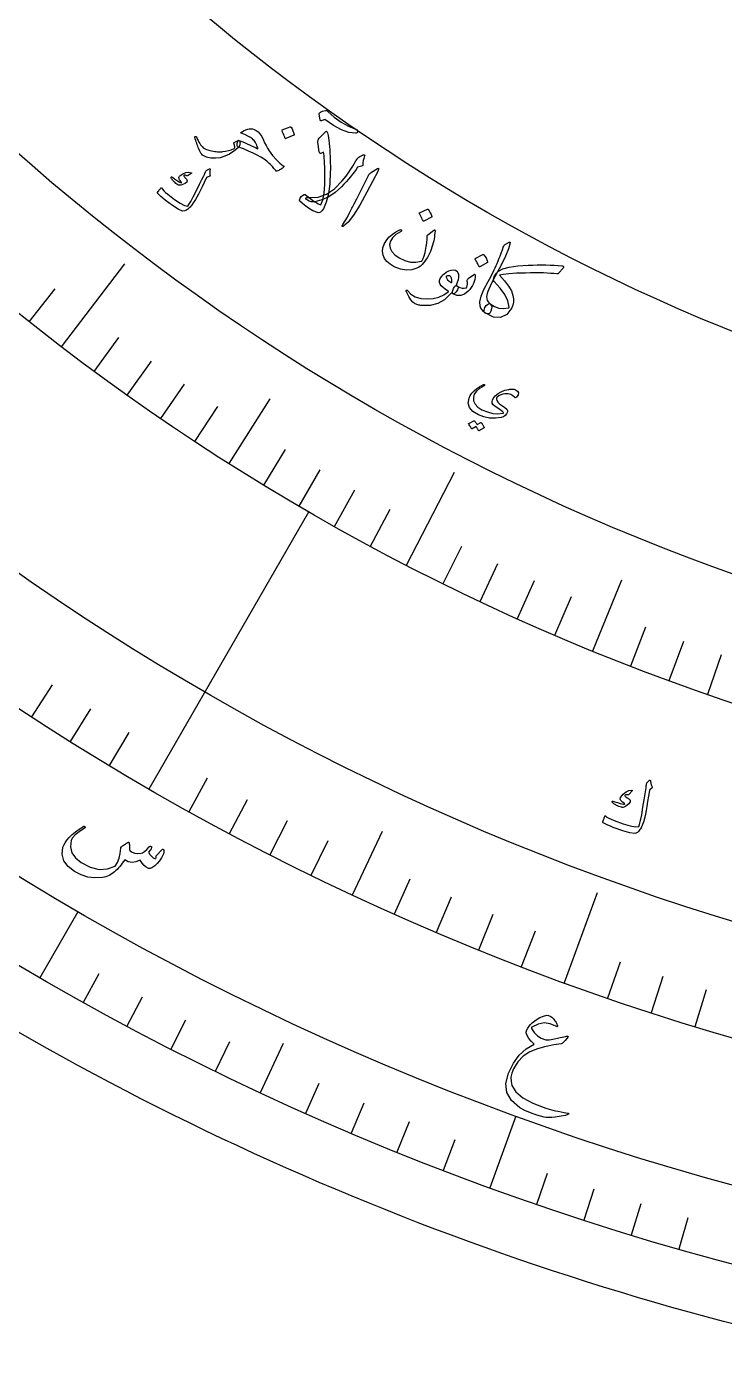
# Model space of a CAD drawing. Header units: millimetres. Extents: x -140 to 140, y -140 to 181.
# Drawn here: x -69.2 to -35.6, y -137.2 to -73 of the extents above; entities that cross this region are included whole.
import ezdxf

# ---------------------------------------------------------------- set-up
doc = ezdxf.new("R2010")
doc.units = ezdxf.units.MM
for name, color, linetype in [('CUT_OUTER', 1, 'Continuous'), ('ENGRAVE', 7, 'Continuous'), ('ENGRAVE_FINE', 8, 'Continuous'), ('TEXT', 5, 'Continuous')]:
    doc.layers.add(name, color=color, linetype=linetype)

msp = doc.modelspace()

# ---------------------------------------------------------------- linework, layer by layer
at = {"layer": 'CUT_OUTER'}
msp.add_lwpolyline([(-34.8499, -135.5931), (-35.6812, -135.3767), (-36.5112, -135.1552), (-37.3398, -134.9286), (-38.167, -134.697), (-38.9928, -134.4603), (-39.8171, -134.2185), (-40.6399, -133.9716), (-41.4611, -133.7198), (-42.2808, -133.4628), (-43.0989, -133.2009), (-43.9154, -132.9339), (-44.7303, -132.662), (-45.5434, -132.385), (-46.3549, -132.1031), (-47.1646, -131.8162), (-47.9725, -131.5243), (-48.7786, -131.2275), (-49.5829, -130.9257), (-50.3853, -130.619), (-51.1858, -130.3074), (-51.9844, -129.9909), (-52.781, -129.6694), (-53.5757, -129.3431), (-54.3683, -129.012), (-55.1589, -128.6759), (-55.9474, -128.3351), (-56.7338, -127.9894), (-57.518, -127.6388), (-58.3001, -127.2835), (-59.08, -126.9234), (-59.8577, -126.5585), (-60.6331, -126.1888), (-61.4063, -125.8144), (-62.1771, -125.4353), (-62.9456, -125.0514), (-63.7117, -124.6628), (-64.4754, -124.2695), (-65.2367, -123.8716), (-65.9955, -123.469), (-66.7519, -123.0617), (-67.5057, -122.6498), (-68.257, -122.2333), (-69.0057, -121.8122), (-69.7519, -121.3865)], dxfattribs=at)
at = {"layer": 'ENGRAVE'}
for points in [[(-67.5711, -88.4412), (-64.5113, -84.4363)], [(-59.4966, -94.063), (-57.5209, -90.9394)], [(-50.9436, -98.9568), (-48.6367, -94.4757)], [(-63.35, -109.7254), (-55.65, -96.3886)], [(-41.9791, -103.0798), (-40.5851, -99.6568)], [(-53.5457, -114.8292), (-52.1139, -111.7586)], [(-43.334, -119.0591), (-41.7538, -114.7177)], [(-68.6, -118.8187), (-66.7625, -115.636)], [(-57.9832, -124.3454), (-56.8739, -121.9664)], [(-46.9252, -128.9258), (-45.6682, -125.4725)]]:
    msp.add_lwpolyline(points, dxfattribs=at)
for radius in [137.2, 137.2, 133.525, 126.7, 126.7, 121.31, 111.3, 111.3, 105.42, 94.5, 94.5]:
    msp.add_circle((0, 0), radius, dxfattribs=at)
at = {"layer": 'ENGRAVE_FINE'}
for points in [[(-69.123, -87.2336), (-67.8709, -85.6535)], [(-65.9975, -89.6215), (-64.8021, -87.9982)], [(-64.4028, -90.7743), (-63.2363, -89.1301)], [(-62.7874, -91.899), (-61.6501, -90.2344)], [(-61.1518, -92.9954), (-60.0442, -91.3109)], [(-57.8222, -95.1014), (-56.7748, -93.3789)], [(-56.1292, -96.1104), (-55.1125, -94.3695)], [(-54.418, -97.0895), (-53.4323, -95.3309)], [(-52.6893, -98.0384), (-51.7349, -96.2626)], [(-49.1814, -99.8443), (-48.2906, -98.0358)], [(-47.4033, -100.7006), (-46.5447, -98.8766)], [(-45.6098, -101.5255), (-44.7837, -99.6866)], [(-43.8016, -102.3187), (-43.0082, -100.4654)], [(-40.1431, -103.8086), (-39.4159, -101.9283)], [(-38.294, -104.5048), (-37.6003, -102.6119)], [(-36.4324, -105.1683), (-35.7725, -103.2634)], [(-69.0058, -106.2596), (-67.9993, -104.7097)], [(-67.1408, -107.4477), (-66.1615, -105.8805)], [(-65.2553, -108.6031), (-64.3035, -107.0191)], [(-61.4254, -110.8143), (-60.5295, -109.198)], [(-59.482, -111.8695), (-58.6145, -110.2378)], [(-57.5206, -112.8905), (-56.6816, -111.2439)], [(-55.5416, -113.8772), (-54.7315, -112.2162)], [(-51.5335, -115.7462), (-50.7819, -114.058)], [(-49.5056, -116.628), (-48.7836, -114.9269)], [(-47.4627, -117.4742), (-46.7704, -115.7608)], [(-45.4052, -118.2846), (-44.743, -116.5594)], [(-41.2495, -119.7972), (-40.6478, -118.0499)], [(-66.5159, -119.9978), (-65.7523, -118.6203)], [(-39.1525, -120.4989), (-38.5814, -118.7413)], [(-64.4115, -121.1404), (-63.6721, -119.7498)], [(-37.0435, -121.1638), (-36.5032, -119.3966)], [(-62.2875, -122.2461), (-61.5725, -120.8428)], [(-60.1445, -123.3145), (-59.4541, -121.8989)], [(-55.8043, -125.3384), (-55.1637, -123.8996)], [(-53.6083, -126.2933), (-52.9929, -124.8435)], [(-51.396, -127.2096), (-50.806, -125.7493)], [(-49.1681, -128.0872), (-48.6037, -126.6168)], [(-44.668, -129.7251), (-44.1552, -128.236)], [(-42.3971, -130.485), (-41.9104, -128.987)], [(-40.1134, -131.205), (-39.6529, -129.6988)], [(-37.8174, -131.8851), (-37.3833, -130.3711)]]:
    msp.add_lwpolyline(points, dxfattribs=at)
at = {"layer": 'TEXT'}
for points in [[(-53.3666, -77.9749), (-53.3333, -77.993), (-53.3119, -78.0166), (-53.3026, -78.0455), (-53.3053, -78.08), (-53.3181, -78.1125), (-53.3392, -78.1357), (-53.3686, -78.1498), (-53.4062, -78.1546), (-53.7231, -78.1109), (-54.077, -77.985), (-54.4673, -77.7762), (-54.8929, -77.484), (-54.9345, -77.5069), (-54.9733, -77.5259), (-55.0094, -77.5409), (-55.0428, -77.5521), (-55.0684, -77.5573), (-55.0875, -77.5553), (-55.1002, -77.5463), (-55.1064, -77.5302), (-55.1505, -77.2193), (-55.1395, -77.1777), (-55.0871, -77.1364), (-54.9934, -77.0955), (-54.8585, -77.0549), (-54.829, -77.054), (-54.799, -77.0622), (-54.7685, -77.0796), (-54.7374, -77.106), (-54.4319, -77.3796), (-54.1013, -77.6158), (-53.7461, -77.8143), (-53.3666, -77.9749)], [(-56.8729, -79.7943), (-56.9093, -79.8233), (-56.9468, -79.8508), (-56.9854, -79.8768), (-57.0251, -79.9013), (-57.066, -79.9238), (-57.1082, -79.9439), (-57.1516, -79.9617), (-57.1963, -79.9771), (-57.2117, -79.9803), (-57.226, -79.9777), (-57.2391, -79.9694), (-57.251, -79.9554), (-57.2752, -79.9231), (-57.3033, -79.8873), (-57.3355, -79.8478), (-57.3716, -79.8047), (-57.412, -79.7585), (-57.4571, -79.7095), (-57.5069, -79.6579), (-57.5612, -79.6037), (-57.6723, -79.5027), (-57.8058, -79.4028), (-57.9617, -79.3038), (-58.1399, -79.2055), (-58.3407, -79.1075), (-58.564, -79.0091), (-58.8099, -78.9101), (-59.0784, -78.8105), (-59.0997, -78.7971), (-59.1112, -78.7666), (-59.1128, -78.7191), (-59.1045, -78.6545), (-59.0916, -78.5927), (-59.0801, -78.5468), (-59.0702, -78.5168), (-59.0619, -78.5027), (-59.0512, -78.4973), (-59.041, -78.4946), (-59.0312, -78.4946), (-59.0219, -78.4971), (-58.8837, -78.5525), (-58.7534, -78.6058), (-58.6309, -78.6571), (-58.5163, -78.7064), (-58.41, -78.7542), (-58.3122, -78.801), (-58.223, -78.8468), (-58.1423, -78.8918), (-58.1251, -78.8994), (-58.1143, -78.8977), (-58.11, -78.8869), (-58.1122, -78.8669), (-58.1367, -78.7934), (-58.1633, -78.7253), (-58.1919, -78.6627), (-58.2227, -78.6054), (-58.2559, -78.5533), (-58.2916, -78.5063), (-58.33, -78.4644), (-58.3709, -78.4274), (-58.4665, -78.3595), (-58.588, -78.2906), (-58.7354, -78.2205), (-58.9086, -78.1491), (-58.9162, -78.1478), (-58.9219, -78.145), (-58.9257, -78.1407), (-58.9276, -78.1348), (-58.9276, -78.1285), (-58.9259, -78.1227), (-58.9224, -78.1176), (-58.9171, -78.113), (-58.7955, -78.0413), (-58.6893, -77.9878), (-58.5983, -77.9524), (-58.5226, -77.9351), (-58.452, -77.9355), (-58.3737, -77.949), (-58.2876, -77.9757), (-58.1937, -78.0155), (-58.0984, -78.0794), (-58.008, -78.1787), (-57.9223, -78.3133), (-57.8413, -78.4833), (-57.7842, -78.6111), (-57.7188, -78.7397), (-57.6449, -78.869), (-57.5625, -78.9992), (-57.3981, -79.2238), (-57.2307, -79.4197), (-57.0605, -79.5869), (-56.8879, -79.7254), (-56.8667, -79.7441), (-56.8571, -79.7619), (-56.8592, -79.7786), (-56.8729, -79.7943)], [(-56.5502, -77.8474), (-56.542, -77.8461), (-56.5333, -77.848), (-56.5242, -77.8532), (-56.5145, -77.8617), (-56.463, -77.9451), (-56.4206, -78.0322), (-56.3871, -78.1229), (-56.3627, -78.2172), (-56.3623, -78.2292), (-56.3653, -78.2388), (-56.3715, -78.2459), (-56.3811, -78.2507), (-56.7705, -78.414), (-56.7822, -78.4162), (-56.7919, -78.4117), (-56.7998, -78.4005), (-56.8057, -78.3827), (-56.8108, -78.3673), (-56.8193, -78.3435), (-56.8312, -78.3115), (-56.8464, -78.2711), (-56.8655, -78.2221), (-56.8888, -78.1641), (-56.9164, -78.0971), (-56.9482, -78.021), (-56.9516, -78.0098), (-56.9512, -78.0013), (-56.947, -77.9955), (-56.939, -77.9925)], [(-55.8089, -81.1125), (-55.6818, -81.2172), (-55.5649, -81.3093), (-55.4581, -81.3888), (-55.3615, -81.4558), (-55.2751, -81.5107), (-55.1989, -81.5539), (-55.1328, -81.5856), (-55.0769, -81.6056), (-54.9835, -81.3604), (-54.9207, -81.0329), (-54.8875, -80.6233), (-54.8829, -80.132), (-54.8862, -79.9477), (-54.8906, -79.778), (-54.8962, -79.6228), (-54.903, -79.4822), (-54.9113, -79.3563), (-54.9212, -79.2454), (-54.9328, -79.1495), (-54.9462, -79.0686), (-55.0741, -79.1298), (-55.107, -79.125), (-55.1315, -79.1101), (-55.1476, -79.0851), (-55.1553, -79.0502), (-55.2175, -78.5782), (-55.2177, -78.527), (-55.2077, -78.4793), (-55.1874, -78.4353), (-55.1568, -78.3948), (-54.8664, -78.0947), (-54.8448, -78.0744), (-54.8255, -78.0626), (-54.8087, -78.0592), (-54.7942, -78.0643), (-54.7555, -78.1287), (-54.7212, -78.2703), (-54.691, -78.4891), (-54.6644, -78.7851), (-54.6519, -78.9515), (-54.6414, -79.1147), (-54.6329, -79.2745), (-54.6264, -79.431), (-54.6219, -79.5841), (-54.6195, -79.734), (-54.6192, -79.8806), (-54.621, -80.0238), (-54.6513, -80.5929), (-54.7165, -81.078), (-54.818, -81.4788), (-54.957, -81.795), (-55.026, -81.8918), (-55.0968, -81.9538), (-55.1695, -81.981), (-55.2441, -81.9733), (-55.4581, -81.8824), (-55.6668, -81.7643), (-55.8701, -81.619), (-56.0679, -81.4466), (-56.0854, -81.4299), (-56.0973, -81.4134), (-56.1036, -81.3972), (-56.1042, -81.3813), (-56.0739, -81.283), (-56.0278, -81.205), (-55.9658, -81.1473), (-55.8881, -81.1098), (-55.8603, -81.102), (-55.8378, -81.0998), (-55.8207, -81.1034), (-55.8089, -81.1125)], [(-59.0552, -78.5017), (-59.0315, -78.4969), (-59.0117, -78.5033), (-58.9958, -78.5208), (-58.9839, -78.5494), (-58.9744, -78.5888), (-58.9707, -78.629), (-58.9728, -78.67), (-58.9807, -78.7119), (-58.993, -78.7511), (-59.0111, -78.7883), (-59.0351, -78.8233), (-59.0649, -78.8561), (-59.2653, -79.0248), (-59.4755, -79.1602), (-59.6956, -79.262), (-59.9256, -79.3302), (-60.1548, -79.3608), (-60.3721, -79.3502), (-60.5776, -79.2983), (-60.7709, -79.2052), (-60.8106, -79.1691), (-60.8549, -79.1062), (-60.9038, -79.0166), (-60.9571, -78.9002), (-60.984, -78.8363), (-61.0098, -78.771), (-61.0344, -78.7043), (-61.0579, -78.6362), (-61.0806, -78.5671), (-61.1029, -78.4976), (-61.1247, -78.4276), (-61.1461, -78.3572), (-61.1488, -78.342), (-61.1456, -78.3291), (-61.1365, -78.3184), (-61.1216, -78.3101), (-61.1051, -78.3061), (-61.0912, -78.3083), (-61.0799, -78.3168), (-61.0711, -78.3315), (-61.0302, -78.4201), (-60.9894, -78.5018), (-60.9488, -78.5764), (-60.9084, -78.6441), (-60.8678, -78.7051), (-60.8266, -78.7599), (-60.7846, -78.8084), (-60.742, -78.8506), (-60.6777, -78.8922), (-60.5891, -78.9307), (-60.4762, -78.9661), (-60.339, -78.9983), (-60.2642, -79.013), (-60.1914, -79.0252), (-60.1204, -79.0347), (-60.0513, -79.0416), (-59.9838, -79.0458), (-59.9179, -79.0469), (-59.8535, -79.0449), (-59.7906, -79.0399), (-59.6622, -79.0218), (-59.5294, -78.9905), (-59.3922, -78.9462), (-59.2506, -78.8887), (-59.2206, -78.8583), (-59.2135, -78.8054), (-59.2291, -78.7303), (-59.2673, -78.6329), (-59.272, -78.6197), (-59.2716, -78.6089), (-59.2663, -78.6003), (-59.2559, -78.594)], [(-55.3602, -81.4538), (-55.4573, -81.4634), (-55.5502, -81.455), (-55.6388, -81.4286), (-55.7231, -81.3842), (-55.7663, -81.351), (-55.7933, -81.3217), (-55.8041, -81.2963), (-55.7988, -81.2748), (-55.7778, -81.2569), (-55.7443, -81.2461), (-55.6984, -81.2424), (-55.6399, -81.2458), (-55.2104, -81.2271), (-54.801, -81.0867), (-54.4121, -80.8253), (-54.0433, -80.4436), (-53.8627, -80.214), (-53.6926, -79.978), (-53.533, -79.7357), (-53.3839, -79.487), (-53.3408, -79.415), (-53.3029, -79.3601), (-53.2702, -79.3224), (-53.2428, -79.3019), (-53.1991, -79.2798), (-53.1605, -79.2601), (-53.1269, -79.2427), (-53.0983, -79.2275), (-53.0746, -79.2149), (-53.0554, -79.2049), (-53.0407, -79.1976), (-53.0307, -79.193), (-53.0143, -79.1893), (-53.0003, -79.1891), (-52.9885, -79.1923), (-52.9791, -79.1989), (-52.9702, -79.2116), (-52.9652, -79.2239), (-52.9641, -79.2357), (-52.9668, -79.2471), (-53.0076, -79.3706), (-53.0349, -79.4739), (-53.0486, -79.557), (-53.0488, -79.6199), (-53.0475, -79.6656), (-53.0596, -79.701), (-53.085, -79.7261), (-53.1238, -79.7409), (-53.3083, -79.7831), (-53.3817, -79.8968), (-53.4619, -80.012), (-53.5491, -80.1285), (-53.6433, -80.2465), (-53.7443, -80.3663), (-53.8522, -80.4883), (-53.9669, -80.6125), (-54.0885, -80.7388), (-54.3875, -81.0068), (-54.6991, -81.2155), (-55.0233, -81.3646), (-55.3602, -81.4538)], [(-60.4136, -79.9087), (-60.4201, -79.9463), (-60.4249, -79.9829), (-60.428, -80.0185), (-60.4294, -80.0532), (-60.429, -80.0871), (-60.4265, -80.1203), (-60.422, -80.1528), (-60.4155, -80.1845), (-60.4153, -80.1997), (-60.4213, -80.2128), (-60.4334, -80.2237), (-60.4517, -80.2325), (-60.5535, -80.2745), (-60.564, -80.2794), (-60.5724, -80.284), (-60.5785, -80.2883), (-60.5825, -80.2922), (-60.6959, -80.5278), (-60.7996, -80.7397), (-60.8935, -80.928), (-60.9778, -81.0927), (-61.0526, -81.2334), (-61.1179, -81.3498), (-61.1738, -81.4419), (-61.2202, -81.5096), (-61.3133, -81.6335), (-61.345, -81.6711), (-61.3787, -81.7074), (-61.4144, -81.7425), (-61.4522, -81.7763), (-61.4921, -81.8086), (-61.5344, -81.8395), (-61.5791, -81.8688), (-61.6261, -81.8967), (-61.7475, -81.8989), (-61.9464, -81.8123), (-62.2224, -81.6362), (-62.5745, -81.3698), (-62.6809, -81.2819), (-62.777, -81.1977), (-62.8629, -81.1172), (-62.9387, -81.0404), (-62.9438, -81.0312), (-62.9455, -81.0221), (-62.9439, -81.0131), (-62.9388, -81.0043), (-62.9114, -80.9643), (-62.8861, -80.9281), (-62.8631, -80.8957), (-62.8422, -80.8671), (-62.8234, -80.842), (-62.8062, -80.8201), (-62.7907, -80.8013), (-62.777, -80.7857), (-62.7687, -80.7774), (-62.7615, -80.7748), (-62.7551, -80.7779), (-62.7498, -80.7869), (-62.7049, -80.8499), (-62.6395, -80.9214), (-62.5534, -81.0011), (-62.4467, -81.0892), (-62.1188, -81.3404), (-61.8498, -81.5206), (-61.6404, -81.6302), (-61.4911, -81.6699), (-61.4333, -81.5929), (-61.3438, -81.4414), (-61.2222, -81.2156), (-61.0685, -80.9155), (-60.9164, -80.6137), (-60.802, -80.3849), (-60.7254, -80.229), (-60.6867, -80.146), (-60.6768, -80.1229), (-60.6674, -80.1012), (-60.6587, -80.081), (-60.6507, -80.0623), (-60.6434, -80.0453), (-60.637, -80.0301), (-60.6314, -80.0167), (-60.6268, -80.0051), (-60.6153, -79.9808), (-60.6007, -79.9604), (-60.5832, -79.9436), (-60.5627, -79.9307), (-60.4431, -79.8705), (-60.4344, -79.867), (-60.427, -79.8659), (-60.4209, -79.8672), (-60.4163, -79.871), (-60.4129, -79.8788), (-60.4113, -79.8876), (-60.4116, -79.8976), (-60.4136, -79.9087)], [(-61.3098, -80.0531), (-61.3056, -80.0572), (-61.303, -80.0622), (-61.302, -80.068), (-61.3026, -80.0745), (-61.3046, -80.0791), (-61.3076, -80.0836), (-61.3114, -80.0879), (-61.316, -80.0921), (-61.47, -80.1851), (-61.4867, -80.1937), (-61.5014, -80.199), (-61.5139, -80.2008), (-61.5243, -80.1993), (-61.5624, -80.1843), (-61.5979, -80.1756), (-61.631, -80.1734), (-61.6616, -80.1775), (-61.672, -80.184), (-61.6748, -80.1973), (-61.67, -80.2174), (-61.6577, -80.2444), (-61.6475, -80.2599), (-61.6366, -80.2755), (-61.625, -80.2911), (-61.6127, -80.3068), (-61.5995, -80.3226), (-61.5853, -80.3387), (-61.5701, -80.3551), (-61.5539, -80.3718), (-61.511, -80.4467), (-61.5324, -80.5166), (-61.6181, -80.5816), (-61.7684, -80.6415), (-61.8207, -80.6535), (-61.8668, -80.6587), (-61.9068, -80.6572), (-61.9406, -80.6489), (-61.9729, -80.6333), (-62.0131, -80.6061), (-62.0612, -80.5673), (-62.1173, -80.5169), (-62.1454, -80.4904), (-62.1712, -80.4643), (-62.1947, -80.4384), (-62.2159, -80.4127), (-62.2352, -80.3878), (-62.2529, -80.3641), (-62.2691, -80.3416), (-62.2837, -80.3202), (-62.2905, -80.3042), (-62.2931, -80.29), (-62.2915, -80.2774), (-62.2859, -80.2665), (-62.2767, -80.2579), (-62.2666, -80.2545), (-62.2555, -80.2563), (-62.2436, -80.2633), (-62.2071, -80.2879), (-62.1662, -80.3163), (-62.1208, -80.3486), (-62.0711, -80.3848), (-61.9781, -80.4523), (-61.9028, -80.5015), (-61.8453, -80.5325), (-61.8056, -80.5453), (-61.7992, -80.5454), (-61.7941, -80.5432), (-61.79, -80.5386), (-61.7871, -80.5316), (-61.7865, -80.5263), (-61.7881, -80.5199), (-61.7917, -80.5124), (-61.7975, -80.5037), (-61.8563, -80.4306), (-61.8797, -80.3986), (-61.8969, -80.3675), (-61.9077, -80.3372), (-61.9123, -80.3077), (-61.912, -80.2775), (-61.9054, -80.2512), (-61.8923, -80.2288), (-61.8729, -80.2103), (-61.7185, -80.1038), (-61.5732, -80.0421), (-61.437, -80.0252), (-61.3098, -80.0531)], [(-52.4321, -79.897), (-52.347, -79.8479), (-52.3003, -79.8416), (-52.2921, -79.8782), (-52.3223, -79.9576), (-52.8682, -80.9887), (-53.2039, -81.6211), (-53.5028, -82.1062), (-53.7656, -82.4436), (-53.9929, -82.6329), (-54.0188, -82.6436), (-54.0374, -82.6463), (-54.0487, -82.6411), (-54.0525, -82.6279), (-54.0519, -82.6117), (-54.047, -82.5933), (-54.0379, -82.5727), (-54.0244, -82.55), (-53.9119, -82.3781), (-53.8006, -82.1906), (-53.6904, -81.9875), (-53.5812, -81.7689), (-53.5516, -81.7125), (-53.4733, -81.559), (-53.3461, -81.3085), (-53.1698, -80.9613), (-52.7842, -80.1876), (-52.761, -80.1482), (-52.7359, -80.1143), (-52.7089, -80.086), (-52.68, -80.0632)], [(-49.9474, -81.8069), (-49.9394, -81.8049), (-49.9306, -81.8061), (-49.921, -81.8105), (-49.9107, -81.8182), (-49.8531, -81.897), (-49.8041, -81.9802), (-49.7638, -82.0678), (-49.7321, -82.1598), (-49.7308, -82.1716), (-49.733, -82.1814), (-49.7386, -82.1891), (-49.7478, -82.1946), (-50.1221, -82.389), (-50.1336, -82.3921), (-50.1436, -82.3884), (-50.1523, -82.3779), (-50.1596, -82.3607), (-50.1659, -82.3457), (-50.1762, -82.3228), (-50.1905, -82.2919), (-50.2088, -82.2529), (-50.2315, -82.2057), (-50.2593, -82.1498), (-50.2919, -82.0853), (-50.3295, -82.0122), (-50.3337, -82.0013), (-50.334, -81.9928), (-50.3303, -81.9867), (-50.3226, -81.9831)], [(-49.5772, -82.8617), (-49.5847, -82.9505), (-49.5949, -83.0418), (-49.6078, -83.1355), (-49.6235, -83.2318), (-49.6428, -83.3307), (-49.6665, -83.4325), (-49.6946, -83.5372), (-49.727, -83.6448), (-49.7625, -83.75), (-49.802, -83.8518), (-49.8457, -83.9502), (-49.8934, -84.0451), (-49.9454, -84.1367), (-50.0018, -84.2254), (-50.0627, -84.3111), (-50.1281, -84.3938), (-50.204, -84.4762), (-50.283, -84.5472), (-50.3649, -84.6068), (-50.4498, -84.6549), (-50.69, -84.7361), (-50.9518, -84.7509), (-51.235, -84.6988), (-51.5391, -84.5797), (-51.7407, -84.4632), (-51.8985, -84.3304), (-52.0125, -84.1818), (-52.0827, -84.0174), (-52.1063, -83.8472), (-52.0888, -83.6759), (-52.0303, -83.5035), (-51.9309, -83.3301), (-51.7961, -83.1648), (-51.6401, -83.0224), (-51.4631, -82.9028), (-51.2651, -82.8059), (-51.238, -82.7975), (-51.2165, -82.7969), (-51.2005, -82.804), (-51.1899, -82.8189), (-51.1844, -82.8397), (-51.1915, -82.8597), (-51.2113, -82.8788), (-51.2438, -82.8971), (-51.467, -83.0353), (-51.628, -83.1848), (-51.7265, -83.3459), (-51.7623, -83.5186), (-51.7378, -83.69), (-51.6539, -83.8532), (-51.5106, -84.0081), (-51.3078, -84.1542), (-51.0352, -84.2855), (-50.7651, -84.3569), (-50.4978, -84.3683), (-50.2336, -84.32), (-50.2268, -84.3168), (-50.2196, -84.3104), (-50.2118, -84.3009), (-50.2036, -84.2882), (-50.1486, -84.1826), (-50.0994, -84.0508), (-50.0559, -83.8928), (-50.0179, -83.7087), (-50.002, -83.6142), (-49.9882, -83.5256), (-49.9765, -83.4429), (-49.9669, -83.3663), (-49.9599, -83.2956), (-49.9559, -83.2312), (-49.9548, -83.1729), (-49.9567, -83.1207), (-49.9565, -83.0942), (-49.9522, -83.0723), (-49.9438, -83.0548), (-49.9313, -83.042), (-49.6301, -82.8135), (-49.6083, -82.8027), (-49.5923, -82.8071), (-49.5819, -82.8268), (-49.5772, -82.8617)], [(-46.923, -86.3735), (-46.8711, -86.4347), (-46.8486, -86.5137), (-46.8552, -86.6105), (-46.8911, -86.7252), (-46.9391, -86.8108), (-47, -86.8537), (-47.0739, -86.8538), (-47.1607, -86.8111), (-47.2454, -86.742), (-47.3131, -86.6632), (-47.3639, -86.5747), (-47.3976, -86.4765), (-47.4112, -86.2686), (-47.3531, -86.0018), (-47.2236, -85.6763), (-47.0228, -85.2918), (-46.9581, -85.1775), (-46.8961, -85.0645), (-46.8371, -84.9531), (-46.7808, -84.8432), (-46.7275, -84.735), (-46.6773, -84.6288), (-46.6302, -84.5246), (-46.5862, -84.4225), (-46.5322, -84.2918), (-46.4838, -84.173), (-46.4408, -84.066), (-46.4034, -83.9709), (-46.3717, -83.8882), (-46.3462, -83.8183), (-46.3268, -83.7613), (-46.3135, -83.7172), (-46.2915, -83.6433), (-46.2693, -83.5872), (-46.247, -83.5487), (-46.2246, -83.5279), (-46.0019, -83.4018), (-45.9741, -83.3914), (-45.9568, -83.3941), (-45.9501, -83.41), (-45.9539, -83.439), (-46.0425, -83.7181), (-46.1905, -84.0734), (-46.3979, -84.5048), (-46.6649, -85.0125), (-46.7637, -85.2001), (-46.8497, -85.3701), (-46.9231, -85.5224), (-46.9836, -85.657), (-47.0312, -85.7737), (-47.0658, -85.8722), (-47.0873, -85.9526), (-47.0957, -86.0147), (-47.0894, -86.1158), (-47.0585, -86.2093), (-47.003, -86.2952), (-46.923, -86.3735)], [(-47.2713, -83.9918), (-47.2633, -83.9895), (-47.2545, -83.9904), (-47.2447, -83.9945), (-47.2341, -84.0019), (-47.1733, -84.0789), (-47.1209, -84.1605), (-47.0771, -84.2468), (-47.0419, -84.3378), (-47.0401, -84.3497), (-47.0419, -84.3595), (-47.0473, -84.3674), (-47.0562, -84.3732), (-47.4245, -84.5802), (-47.4359, -84.5837), (-47.4461, -84.5803), (-47.4552, -84.5701), (-47.4632, -84.5531), (-47.4701, -84.5383), (-47.4813, -84.5157), (-47.4968, -84.4852), (-47.5167, -84.4469), (-47.5413, -84.4003), (-47.5713, -84.3453), (-47.6065, -84.2819), (-47.647, -84.21), (-47.6516, -84.1992), (-47.6522, -84.1907), (-47.6487, -84.1845), (-47.6411, -84.1806)], [(-46.4765, -84.9913), (-46.2247, -85.2604), (-46.0318, -85.5118), (-45.8982, -85.746), (-45.8244, -85.9631), (-45.8005, -86.1337), (-45.8013, -86.2896), (-45.827, -86.431), (-45.8778, -86.5577), (-46.1205, -86.8802), (-46.4162, -87.0301), (-46.7647, -87.0065), (-47.1649, -86.8088), (-47.1888, -86.7863), (-47.2038, -86.7552), (-47.2101, -86.7154), (-47.2075, -86.6668), (-47.1941, -86.6029), (-47.1732, -86.5465), (-47.1448, -86.4975), (-47.1089, -86.4559), (-47.0488, -86.4023), (-46.9985, -86.3703), (-46.9579, -86.3599), (-46.9272, -86.3713), (-46.7181, -86.501), (-46.5006, -86.5761), (-46.2749, -86.5965), (-46.0414, -86.5621), (-46.0258, -86.5573), (-46.0151, -86.5506), (-46.0094, -86.5418), (-46.0088, -86.5311), (-46.0736, -86.2279), (-46.2165, -85.9199), (-46.4372, -85.6067), (-46.7352, -85.2876), (-46.7617, -85.2457), (-46.7655, -85.1885), (-46.7468, -85.1159), (-46.7056, -85.028), (-46.6618, -84.9543), (-46.6171, -84.8913), (-46.5716, -84.8389), (-46.5252, -84.797), (-46.3129, -84.6842), (-46.0027, -84.5989), (-45.5948, -84.54), (-45.0898, -84.5062), (-44.8699, -84.4999), (-44.6548, -84.4963), (-44.4445, -84.4954), (-44.2391, -84.4973), (-44.0384, -84.5019), (-43.8425, -84.5094), (-43.6514, -84.5198), (-43.4649, -84.533), (-43.4103, -84.5464), (-43.3829, -84.5698), (-43.3826, -84.6033), (-43.4094, -84.6468), (-43.6075, -84.881), (-43.6301, -84.9036), (-43.6556, -84.9189), (-43.6837, -84.9268), (-43.7145, -84.9272), (-43.856, -84.9125), (-44.0107, -84.9003), (-44.1787, -84.8907), (-44.3601, -84.8835), (-44.5547, -84.8791), (-44.7624, -84.8778), (-44.9833, -84.8795), (-45.2175, -84.8841), (-45.6592, -84.8985), (-46.0164, -84.9205), (-46.289, -84.9512), (-46.4765, -84.9913)], [(-48.826, -85.8854), (-49.1168, -86.169), (-49.4433, -86.359), (-49.8055, -86.4548), (-50.2034, -86.4558), (-50.2552, -86.4491), (-50.3055, -86.441), (-50.3542, -86.4313), (-50.4013, -86.4201), (-50.4465, -86.4073), (-50.4893, -86.3928), (-50.5296, -86.3766), (-50.5676, -86.3587), (-50.6502, -86.2934), (-50.7424, -86.1777), (-50.844, -86.0114), (-50.9545, -85.7947), (-50.964, -85.7674), (-50.9659, -85.7452), (-50.9603, -85.7281), (-50.9473, -85.7162), (-50.9308, -85.7109), (-50.9148, -85.7135), (-50.8993, -85.7241), (-50.8843, -85.7426), (-50.7351, -85.9098), (-50.5285, -86.0312), (-50.2648, -86.1062), (-49.9444, -86.1346), (-49.6595, -86.1162), (-49.3965, -86.0524), (-49.1556, -85.9435), (-48.9367, -85.7897), (-48.9332, -85.7818), (-48.9322, -85.7745), (-48.9336, -85.7679), (-48.9374, -85.762), (-49.0757, -85.6719), (-49.1879, -85.5857), (-49.274, -85.5033), (-49.334, -85.4249), (-49.3656, -85.3389), (-49.3632, -85.2465), (-49.3267, -85.1477), (-49.2562, -85.0427), (-49.2455, -85.0295), (-49.2341, -85.0164), (-49.2221, -85.0033), (-49.2094, -84.9903), (-49.1959, -84.9771), (-49.1814, -84.9634), (-49.166, -84.9492), (-49.1496, -84.9345), (-49.0334, -84.8452), (-48.9187, -84.7818), (-48.8054, -84.7441), (-48.6934, -84.7323), (-48.5945, -84.7474), (-48.5206, -84.7904), (-48.4716, -84.8614), (-48.4474, -84.9606), (-48.4451, -85.0805), (-48.4639, -85.2076), (-48.5036, -85.3419), (-48.5644, -85.4832), (-48.5562, -85.4877), (-48.5481, -85.4918), (-48.5401, -85.4955), (-48.5322, -85.4988), (-48.5243, -85.5021), (-48.5163, -85.5058), (-48.5082, -85.5099), (-48.4999, -85.5144), (-48.4753, -85.5362), (-48.4637, -85.5663), (-48.4649, -85.6047), (-48.4791, -85.6515), (-48.501, -85.6994), (-48.5279, -85.7451), (-48.5598, -85.7887), (-48.5967, -85.8302), (-48.6334, -85.8642), (-48.665, -85.8855), (-48.6915, -85.894), (-48.7128, -85.8897), (-48.7919, -85.8448), (-48.7967, -85.852), (-48.8039, -85.8612), (-48.8137, -85.8723), (-48.826, -85.8854)], [(-48.7621, -85.3106), (-48.7623, -85.2104), (-48.7793, -85.13), (-48.813, -85.0693), (-48.8635, -85.0283), (-48.9017, -85.018), (-48.9393, -85.0148), (-48.9763, -85.0188), (-49.0126, -85.0301), (-49.0272, -85.0388), (-49.0362, -85.052), (-49.0396, -85.0699), (-49.0375, -85.0923), (-49.0164, -85.1541), (-48.9694, -85.215), (-48.8964, -85.275), (-48.7974, -85.334), (-48.7859, -85.3379), (-48.7762, -85.3353), (-48.7682, -85.3261), (-48.7621, -85.3106)], [(-47.976, -85.1569), (-47.7164, -84.9656), (-47.6836, -84.9469), (-47.66, -84.947), (-47.6454, -84.9657), (-47.64, -85.003), (-47.6467, -85.102), (-47.6635, -85.1998), (-47.6903, -85.2963), (-47.7273, -85.3916), (-47.775, -85.486), (-47.8339, -85.5799), (-47.9041, -85.6732), (-47.9857, -85.766), (-48.1539, -85.9048), (-48.332, -85.9714), (-48.5197, -85.9656), (-48.717, -85.8874), (-48.7306, -85.8623), (-48.7298, -85.8106), (-48.7145, -85.7323), (-48.6848, -85.6275), (-48.6633, -85.5746), (-48.639, -85.5349), (-48.612, -85.5084), (-48.5821, -85.495), (-48.5636, -85.4939), (-48.5449, -85.497), (-48.5258, -85.5045), (-48.5064, -85.5161), (-48.3896, -85.5775), (-48.2767, -85.6107), (-48.1678, -85.6155), (-48.0629, -85.5922), (-48.057, -85.5891), (-48.0524, -85.5832), (-48.0489, -85.5746), (-48.0466, -85.5633), (-48.0302, -85.4957), (-48.0208, -85.4228), (-48.0186, -85.3444), (-48.0236, -85.2607), (-48.0234, -85.2302), (-48.0154, -85.2027), (-47.9996, -85.1783), (-47.976, -85.1569)], [(-45.7551, -90.868), (-45.8308, -90.7916), (-45.9318, -90.739), (-46.058, -90.7102), (-46.2097, -90.7051), (-46.3153, -90.72), (-46.4134, -90.752), (-46.504, -90.8011), (-46.587, -90.8673), (-46.5997, -90.8826), (-46.6092, -90.9003), (-46.6156, -90.9206), (-46.6188, -90.9433), (-46.6049, -91.0264), (-46.553, -91.1102), (-46.4631, -91.1947), (-46.3352, -91.2797), (-46.2081, -91.362), (-46.1235, -91.4373), (-46.0815, -91.5056), (-46.0822, -91.567), (-46.1314, -91.6714), (-46.198, -91.7529), (-46.2821, -91.8114), (-46.3836, -91.8469), (-46.668, -91.8829), (-46.9475, -91.8734), (-47.2217, -91.8183), (-47.4903, -91.7177), (-47.7565, -91.5553), (-47.9198, -91.3656), (-47.9801, -91.1491), (-47.9376, -90.9061), (-47.8814, -90.7901), (-47.7996, -90.6751), (-47.6924, -90.561), (-47.5599, -90.4476), (-47.519, -90.4182), (-47.4784, -90.3904), (-47.438, -90.3643), (-47.3979, -90.3399), (-47.3577, -90.317), (-47.3172, -90.2957), (-47.2764, -90.2758), (-47.2352, -90.2574), (-47.2152, -90.2514), (-47.2005, -90.2523), (-47.1913, -90.2603), (-47.1876, -90.2752), (-47.1891, -90.2904), (-47.1944, -90.3037), (-47.2037, -90.3149), (-47.2167, -90.3242), (-47.429, -90.4494), (-47.5851, -90.5808), (-47.6848, -90.7186), (-47.7279, -90.8629), (-47.7175, -91.0442), (-47.6467, -91.2052), (-47.5155, -91.3458), (-47.3239, -91.4657), (-47.0569, -91.5777), (-46.7989, -91.644), (-46.5501, -91.6645), (-46.3109, -91.6393), (-46.295, -91.6349), (-46.286, -91.6271), (-46.2836, -91.6158), (-46.2881, -91.6012), (-46.3169, -91.5636), (-46.3752, -91.5146), (-46.4628, -91.4542), (-46.5797, -91.3823), (-46.6959, -91.3039), (-46.7758, -91.227), (-46.8195, -91.1517), (-46.827, -91.0781), (-46.8102, -91.0048), (-46.7798, -90.9344), (-46.7358, -90.8671), (-46.6782, -90.8027), (-46.5405, -90.6889), (-46.3847, -90.5989), (-46.2109, -90.5326), (-46.019, -90.49), (-45.9696, -90.4819), (-45.9232, -90.4767), (-45.8795, -90.4744), (-45.8387, -90.4752), (-45.8009, -90.4786), (-45.766, -90.4845), (-45.7341, -90.4929), (-45.7053, -90.5037), (-45.6035, -90.5677), (-45.5616, -90.6478), (-45.5796, -90.7442), (-45.6578, -90.8568), (-45.6872, -90.8829), (-45.7133, -90.8935), (-45.7359, -90.8885), (-45.7551, -90.868)], [(-47.3759, -92.0898), (-47.3706, -92.0881), (-47.3645, -92.0886), (-47.3577, -92.0912), (-47.3502, -92.0959), (-47.3275, -92.1207), (-47.3061, -92.1461), (-47.2862, -92.1721), (-47.2677, -92.1987), (-47.2506, -92.2261), (-47.2347, -92.2547), (-47.22, -92.2844), (-47.2066, -92.3152), (-47.2051, -92.3233), (-47.2063, -92.3305), (-47.2101, -92.3367), (-47.2167, -92.342), (-47.4636, -92.4854), (-47.4688, -92.4863), (-47.4744, -92.4835), (-47.4803, -92.4769), (-47.4865, -92.4666), (-47.4901, -92.4582), (-47.4967, -92.4458), (-47.5062, -92.4295), (-47.5186, -92.4092), (-47.534, -92.3847), (-47.5526, -92.3557), (-47.5742, -92.3223), (-47.599, -92.2843), (-47.7933, -92.3938), (-47.8009, -92.3963), (-47.808, -92.3942), (-47.8145, -92.3875), (-47.8204, -92.3762), (-47.8256, -92.3664), (-47.8339, -92.3514), (-47.8454, -92.3312), (-47.8601, -92.3058), (-47.8784, -92.275), (-47.9005, -92.2386), (-47.9265, -92.1965), (-47.9564, -92.1489), (-47.9587, -92.1424), (-47.9584, -92.1372), (-47.9557, -92.1333), (-47.9505, -92.1306), (-47.7044, -91.9984), (-47.699, -91.9968), (-47.6929, -91.9972), (-47.6861, -91.9999), (-47.6787, -92.0046), (-47.6587, -92.0246), (-47.6402, -92.0455), (-47.6229, -92.0672), (-47.607, -92.0898), (-47.5924, -92.113), (-47.5789, -92.1368), (-47.5666, -92.161), (-47.5554, -92.1858)], [(-39.2028, -109.3421), (-39.1973, -109.3837), (-39.1903, -109.4237), (-39.1818, -109.4622), (-39.1719, -109.4991), (-39.1603, -109.5345), (-39.1468, -109.5685), (-39.1314, -109.6011), (-39.1141, -109.6323), (-39.1089, -109.6483), (-39.1109, -109.664), (-39.12, -109.6794), (-39.1363, -109.6946), (-39.2295, -109.7721), (-39.239, -109.7807), (-39.2462, -109.7883), (-39.2513, -109.7948), (-39.2541, -109.8002), (-39.2958, -110.0847), (-39.3351, -110.3413), (-39.3719, -110.5699), (-39.4064, -110.7704), (-39.4387, -110.9427), (-39.469, -111.0863), (-39.4975, -111.2013), (-39.524, -111.2877), (-39.581, -111.4483), (-39.602, -111.4982), (-39.6255, -111.5474), (-39.6515, -111.5959), (-39.6801, -111.6438), (-39.7114, -111.6909), (-39.7456, -111.7372), (-39.7829, -111.7826), (-39.8231, -111.8272), (-39.9499, -111.8695), (-40.1871, -111.8439), (-40.5345, -111.7496), (-40.9916, -111.5858), (-41.1321, -111.5285), (-41.2607, -111.4717), (-41.3773, -111.4155), (-41.482, -111.3599), (-41.4904, -111.3518), (-41.4953, -111.3429), (-41.4964, -111.3329), (-41.494, -111.322), (-41.4784, -111.271), (-41.4638, -111.2247), (-41.4503, -111.1831), (-41.4378, -111.1462), (-41.4262, -111.1137), (-41.4154, -111.085), (-41.4054, -111.0602), (-41.3961, -111.0393), (-41.3902, -111.0278), (-41.3834, -111.0227), (-41.3757, -111.024), (-41.3671, -111.0316), (-41.2994, -111.083), (-41.2072, -111.1365), (-41.0906, -111.1919), (-40.9496, -111.2492), (-40.5229, -111.4051), (-40.1814, -111.5059), (-39.9256, -111.5523), (-39.7558, -111.5448), (-39.7205, -111.4451), (-39.6761, -111.2567), (-39.6227, -110.9797), (-39.5598, -110.6142), (-39.4993, -110.2473), (-39.4543, -109.9695), (-39.425, -109.7807), (-39.4117, -109.6809), (-39.4088, -109.6533), (-39.4062, -109.6275), (-39.4037, -109.6034), (-39.4013, -109.5812), (-39.3993, -109.5609), (-39.3976, -109.5428), (-39.3962, -109.5269), (-39.3951, -109.5132), (-39.3909, -109.484), (-39.3824, -109.4577), (-39.3695, -109.4344), (-39.3522, -109.4141), (-39.2464, -109.3117), (-39.2383, -109.3051), (-39.2309, -109.3015), (-39.2241, -109.301), (-39.218, -109.3034), (-39.2119, -109.3104), (-39.2073, -109.3192), (-39.2043, -109.3298), (-39.2028, -109.3421)], [(-40.0967, -109.7878), (-40.0909, -109.7909), (-40.0866, -109.7952), (-40.0836, -109.8009), (-40.0821, -109.808), (-40.0827, -109.8135), (-40.0843, -109.8192), (-40.0869, -109.825), (-40.0904, -109.8308), (-40.2216, -109.9791), (-40.2363, -109.9937), (-40.2499, -110.004), (-40.2624, -110.01), (-40.2739, -110.0118), (-40.3188, -110.0086), (-40.359, -110.0112), (-40.3945, -110.0197), (-40.4252, -110.0341), (-40.434, -110.0443), (-40.4326, -110.0592), (-40.421, -110.0788), (-40.3991, -110.103), (-40.3833, -110.116), (-40.3667, -110.1287), (-40.3494, -110.1413), (-40.3313, -110.1537), (-40.3123, -110.166), (-40.2921, -110.1783), (-40.2707, -110.1905), (-40.2482, -110.2027), (-40.1785, -110.2672), (-40.178, -110.3476), (-40.2466, -110.4441), (-40.3847, -110.5563), (-40.4357, -110.5861), (-40.4824, -110.6067), (-40.5249, -110.6182), (-40.5632, -110.6206), (-40.6021, -110.6149), (-40.6533, -110.5996), (-40.7166, -110.5747), (-40.792, -110.5401), (-40.8302, -110.5216), (-40.8659, -110.5026), (-40.8991, -110.4832), (-40.9299, -110.4632), (-40.9583, -110.4434), (-40.9847, -110.4243), (-41.0091, -110.406), (-41.0314, -110.3884), (-41.0438, -110.3739), (-41.0512, -110.3597), (-41.0538, -110.346), (-41.0514, -110.3328), (-41.0446, -110.3207), (-41.0351, -110.3138), (-41.0229, -110.3121), (-41.008, -110.3155), (-40.9617, -110.3293), (-40.9094, -110.3457), (-40.8511, -110.3647), (-40.7869, -110.3863), (-40.6671, -110.4266), (-40.5719, -110.4535), (-40.5014, -110.4671), (-40.4554, -110.4675), (-40.4487, -110.4656), (-40.444, -110.4615), (-40.4413, -110.4553), (-40.4406, -110.447), (-40.4417, -110.4413), (-40.4454, -110.4351), (-40.4517, -110.4284), (-40.4606, -110.4212), (-40.5463, -110.3638), (-40.5815, -110.3379), (-40.6098, -110.3108), (-40.6311, -110.2826), (-40.6456, -110.2532), (-40.6553, -110.2213), (-40.657, -110.1915), (-40.6506, -110.1637), (-40.6363, -110.138), (-40.5092, -109.9754), (-40.377, -109.8629), (-40.2395, -109.8004), (-40.0967, -109.7878)], [(-62.7427, -112.6618), (-62.7242, -112.6467), (-62.7067, -112.6384), (-62.69, -112.6368), (-62.6742, -112.642), (-62.6571, -112.6544), (-62.6451, -112.6698), (-62.6384, -112.688), (-62.6368, -112.7091), (-62.6425, -112.7782), (-62.6628, -112.8567), (-62.6975, -112.9445), (-62.7467, -113.0415), (-62.8425, -113.1915), (-62.9534, -113.323), (-63.0795, -113.436), (-63.2206, -113.5304), (-63.2615, -113.5492), (-63.3007, -113.5596), (-63.338, -113.5616), (-63.3736, -113.5551), (-63.4855, -113.5016), (-63.5911, -113.4175), (-63.6904, -113.3027), (-63.7831, -113.1572), (-63.981, -113.2471), (-64.1705, -113.2739), (-64.3515, -113.2377), (-64.5238, -113.1385), (-64.5823, -113.2279), (-64.6413, -113.3124), (-64.7007, -113.3919), (-64.7606, -113.4663), (-64.8213, -113.5364), (-64.883, -113.6025), (-64.9459, -113.6647), (-65.0099, -113.723), (-65.1374, -113.8212), (-65.2782, -113.8987), (-65.4323, -113.9553), (-65.5998, -113.991), (-65.9561, -114.0117), (-66.2987, -113.9724), (-66.627, -113.8731), (-66.9407, -113.7139), (-67.2542, -113.4673), (-67.4521, -113.189), (-67.5343, -112.8796), (-67.501, -112.5396), (-67.4607, -112.434), (-67.3958, -112.3196), (-67.3062, -112.1963), (-67.1921, -112.0642), (-67.0541, -111.9273), (-66.8954, -111.7939), (-66.7161, -111.6639), (-66.5163, -111.5372), (-66.5022, -111.5301), (-66.4884, -111.5273), (-66.4749, -111.5288), (-66.4617, -111.5344), (-66.4501, -111.5428), (-66.4415, -111.5524), (-66.4357, -111.5631), (-66.4329, -111.5751), (-66.4347, -111.5891), (-66.44, -111.6018), (-66.4489, -111.6131), (-66.4614, -111.6229), (-66.7217, -111.7949), (-66.9154, -111.9484), (-67.0421, -112.0837), (-67.1018, -112.2008), (-67.1397, -112.5152), (-67.0728, -112.7997), (-66.9011, -113.0541), (-66.6245, -113.2778), (-66.1843, -113.4997), (-65.7625, -113.6022), (-65.3599, -113.5856), (-64.9772, -113.4503), (-64.8771, -113.2737), (-64.7995, -113.0712), (-64.7442, -112.8427), (-64.7109, -112.5884), (-64.7096, -112.5614), (-64.7047, -112.5395), (-64.696, -112.5226), (-64.6837, -112.5107), (-64.632, -112.4753), (-64.5832, -112.4423), (-64.5372, -112.4116), (-64.4941, -112.3834), (-64.4541, -112.358), (-64.4176, -112.3362), (-64.3845, -112.3178), (-64.3549, -112.3029), (-64.34, -112.2979), (-64.3281, -112.2992), (-64.3191, -112.307), (-64.313, -112.321), (-64.311, -112.3302), (-64.3086, -112.3439), (-64.306, -112.3622), (-64.3031, -112.385), (-64.3004, -112.412), (-64.2985, -112.443), (-64.2974, -112.4778), (-64.297, -112.5166), (-64.2945, -112.5923), (-64.2886, -112.6496), (-64.2794, -112.6883), (-64.267, -112.7085), (-64.1582, -112.7832), (-64.0329, -112.8286), (-63.891, -112.8447), (-63.7327, -112.8314), (-63.662, -112.8031), (-63.5733, -112.7413), (-63.4665, -112.6462), (-63.3418, -112.5176), (-63.3299, -112.5055), (-63.3159, -112.4974), (-63.2999, -112.4933), (-63.2819, -112.4933), (-63.2662, -112.4956), (-63.253, -112.5009), (-63.2421, -112.5091), (-63.2337, -112.5204), (-63.2325, -112.5573), (-63.2553, -112.6127), (-63.3021, -112.6865), (-63.373, -112.7786), (-63.3149, -112.883), (-63.2402, -112.972), (-63.1488, -113.0456), (-63.0407, -113.1037), (-63.0241, -113.0706), (-63.0136, -113.0421), (-63.0093, -113.0181), (-63.011, -112.9986), (-63.0147, -112.9792), (-63.0139, -112.9623), (-63.0087, -112.9478), (-62.9991, -112.9358)], [(-44.1882, -120.6305), (-44.1071, -120.6373), (-44.0273, -120.6678), (-43.9489, -120.722), (-43.8716, -120.7998), (-43.8345, -120.8457), (-43.8014, -120.8906), (-43.7721, -120.9343), (-43.7467, -120.9769), (-43.7251, -121.0182), (-43.7073, -121.0577), (-43.6931, -121.0956), (-43.6827, -121.1318), (-43.6789, -121.1647), (-43.6907, -121.18), (-43.7182, -121.1775), (-43.7612, -121.1572), (-44.0365, -121.0359), (-44.3203, -121.0023), (-44.6134, -121.0563), (-44.9161, -121.1979), (-44.9277, -121.2101), (-44.933, -121.2253), (-44.932, -121.2435), (-44.9248, -121.2648), (-44.8002, -121.4584), (-44.6449, -121.6133), (-44.4589, -121.7292), (-44.2424, -121.806), (-44.2008, -121.8124), (-44.144, -121.8121), (-44.072, -121.8052), (-43.985, -121.7917), (-43.8236, -121.7584), (-43.6812, -121.729), (-43.5576, -121.7034), (-43.453, -121.6817), (-43.3672, -121.664), (-43.3002, -121.6503), (-43.2521, -121.6406), (-43.2227, -121.6349), (-43.1841, -121.6362), (-43.169, -121.6527), (-43.1772, -121.6843), (-43.2088, -121.7311), (-43.3082, -121.8481), (-43.3888, -121.9329), (-43.4506, -121.9853), (-43.4936, -122.0056), (-43.6081, -122.0172), (-43.731, -122.0342), (-43.8623, -122.0565), (-44.0019, -122.084), (-44.15, -122.1168), (-44.3065, -122.1547), (-44.4715, -122.1979), (-44.645, -122.2461), (-45.0109, -122.3891), (-45.3264, -122.598), (-45.5914, -122.873), (-45.8055, -123.2147), (-45.884, -123.4148), (-45.9211, -123.6142), (-45.9167, -123.8127), (-45.8706, -124.0105), (-45.6864, -124.3203), (-45.3521, -124.6076), (-44.8673, -124.8709), (-44.2322, -125.1087), (-44.1312, -125.1377), (-44.0218, -125.1668), (-43.9039, -125.1962), (-43.7775, -125.2257), (-43.6429, -125.2549), (-43.5002, -125.2835), (-43.3494, -125.3113), (-43.1906, -125.3384), (-43.1637, -125.3446), (-43.145, -125.3527), (-43.1344, -125.3627), (-43.132, -125.3746), (-43.1728, -125.4147), (-43.2949, -125.4549), (-43.4986, -125.4948), (-43.7839, -125.5342), (-43.9549, -125.5505), (-44.1015, -125.5556), (-44.2238, -125.5498), (-44.3217, -125.5331), (-44.674, -125.4363), (-44.9866, -125.3286), (-45.2595, -125.2101), (-45.4927, -125.0812), (-45.8966, -124.7412), (-46.1228, -124.3499), (-46.1719, -123.9084), (-46.0449, -123.417), (-45.8052, -122.9406), (-45.5172, -122.5488), (-45.1817, -122.2413), (-44.7987, -122.0175), (-44.9421, -121.8778), (-45.0528, -121.7486), (-45.1308, -121.63), (-45.1763, -121.5221), (-45.1847, -121.4822), (-45.1855, -121.4418), (-45.1786, -121.4008), (-45.1642, -121.3593), (-45.1067, -121.2545), (-45.0426, -121.159), (-44.972, -121.0726), (-44.8947, -120.9954), (-44.7125, -120.8498), (-44.5341, -120.7405), (-44.3593, -120.6674), (-44.1882, -120.6305)]]:
    msp.add_lwpolyline(points, close=True, dxfattribs=at)

doc.saveas('drawing.dxf')
